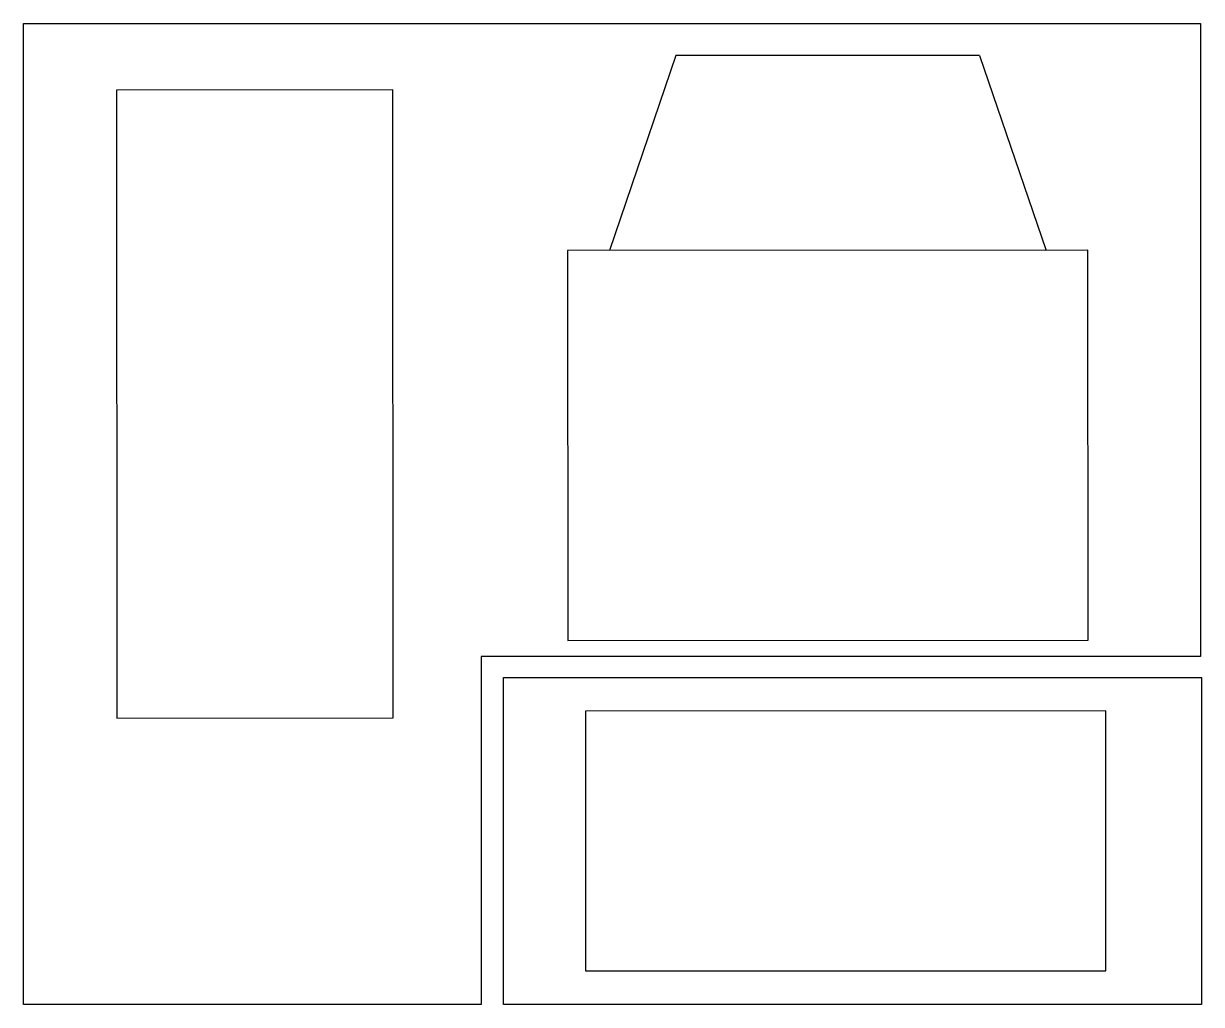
# Model space of a CAD drawing. Header units: metres. Extents: x 0 to 0.901, y 0 to 0.75.
import ezdxf

# ---------------------------------------------------------------- set-up
doc = ezdxf.new("R2010")
doc.units = ezdxf.units.M

msp = doc.modelspace()

# ---------------------------------------------------------------- linework, layer by layer
for p, q in [((0.49881, 0.72549), (0.44791, 0.57644)), ((0.73086, 0.72561), (0.78191, 0.5766))]:
    msp.add_line(p, q)
for points in [[(0, 0), (0, 0.75), (0.9, 0.75), (0.9, 0.26614), (0.35, 0.26614), (0.35, 0)], [(0.28268, 0.21903), (0.28244, 0.69923), (0.0711, 0.69911), (0.07134, 0.21891)], [(0.81396, 0.27856), (0.81381, 0.57662), (0.41601, 0.57642), (0.41616, 0.27836)], [(0.36695, 0), (0.36695, 0.25), (0.90066, 0.25), (0.90066, 0)], [(0.82761, 0.0258), (0.82751, 0.2245), (0.42971, 0.2243), (0.42981, 0.0256)]]:
    msp.add_lwpolyline(points, close=True)
msp.add_lwpolyline([(0.73086, 0.72561), (0.49881, 0.72549)])

doc.saveas('drawing.dxf')
